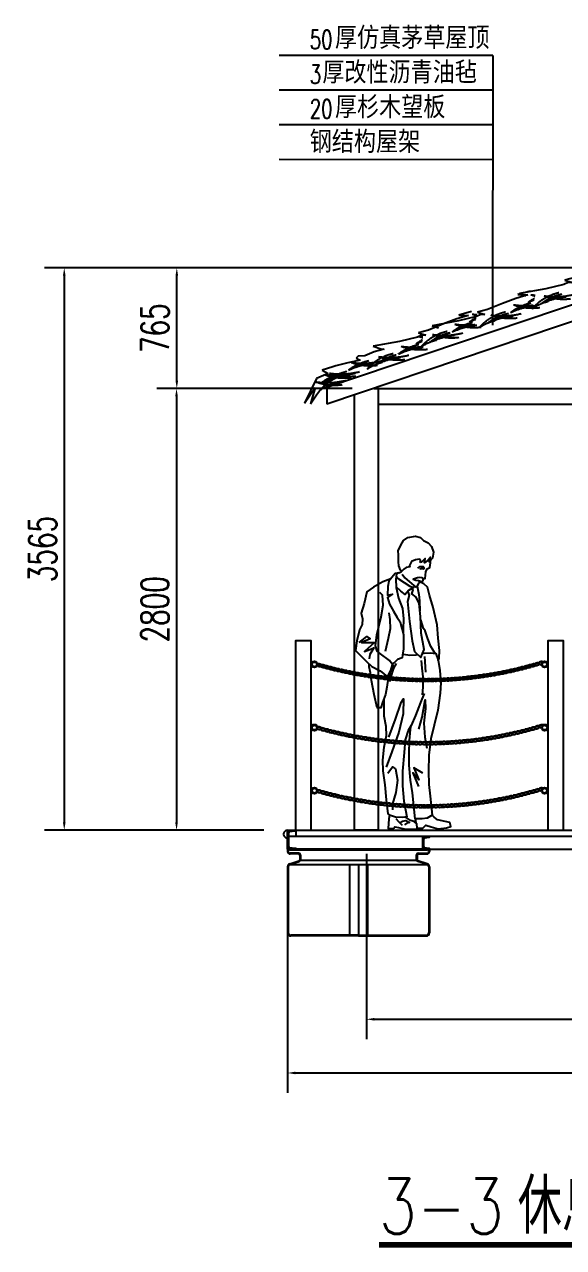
# Model space of a CAD drawing. Header units: millimetres. Extents: x 7263 to 319917, y -161937 to 156976.
# Drawn here: x 120190 to 123608, y -45471 to -37719 of the extents above; entities that cross this region are included whole.
import ezdxf

# ---------------------------------------------------------------- set-up
doc = ezdxf.new("R2010")
doc.units = ezdxf.units.MM
doc.header["$LTSCALE"] = 1000
doc.linetypes.add('HIDDEN2', pattern=[4.7625, 3.175, -1.5875])
for name, color, linetype in [('0 COUTOUR-8', 15, 'HIDDEN2'), ('0 PAVE-HATCH-15', 15, 'Continuous'), ('DIM_SYMB', 3, 'Continuous'), ('PUB_TEXT', 7, 'Continuous'), ('W-FLOAT_BOWL浮筒', 253, 'Continuous'), ('W-PLASTIC_RAILINGS塑木栏杆', 6, 'Continuous'), ('W-REVETMENT驳岸', 251, 'Continuous'), ('W-STEEL_FRAME钢架', 3, 'Continuous'), ('W-STEEL_KEEL钢龙骨', 5, 'Continuous')]:
    doc.layers.add(name, color=color, linetype=linetype)
doc.styles.add('_TCH_DIM', font='SIMPLEX.shx', dxfattribs={"bigfont": 'hztxt.shx'})
doc.styles.get("Standard").update_dxf_attribs({"font": 'simplex.shx', "width": 0.8, "bigfont": 'hztxt.shx'})
doc.styles.add('STANDARD_T3', font='simplex.shx', dxfattribs={"width": 0.7, "bigfont": 'hztxt.shx'})
doc.dimstyles.new('W&&50', dxfattribs={"dimtxt": 175, "dimasz": 50, "dimexe": 125, "dimexo": 150, "dimgap": 50, "dimtad": 1, "dimdec": 0, "dimzin": 0, "dimdsep": 46, "dimtxsty": 'STANDARD_T3', "dimcen": 0.09, "dimclrd": 1, "dimclre": 1, "dimclrt": 7, "dimazin": 2, "dimtfac": 1, "dimtdec": 0, "dimtix": 1, "dimtmove": 2, "dimatfit": 3, "dimfxl": 0, "dimtolj": 1, "dimtzin": 0, "dimarcsym": 0})

# ---------------------------------------------------------------- blocks, each defined once
blk = doc.blocks.new('*U180')
at = {"layer": 'W-PLASTIC_RAILINGS塑木栏杆'}
for centre, start_param, end_param in [((15.9, 0.7), 5.719675, 11.831037), ((41, 0.9), 2.578067, 8.689445)]:
    blk.add_ellipse(centre, major_axis=(15.9, 0.7), ratio=0.498883, start_param=start_param, end_param=end_param, dxfattribs=at)
for points, knots in [([(28.1, -1.9), (28.2, -1.8), (28.3, -1.6), (29, -1), (29.4, -0.5), (29.8, 0.2), (30, 0.5), (30, 1), (30, 1.1), (30, 1.3), (30, 1.5), (30, 1.8), (29.8, 2.3), (29.6, 2.6), (29.1, 3.2), (28.8, 3.5), (28.1, 4.1), (27.6, 4.4), (26.1, 5.2), (24.7, 5.7), (21.7, 6.5), (20, 6.7), (16.5, 6.9), (14.7, 6.8), (11.2, 6.3), (9.5, 5.9), (6.8, 5), (5.7, 4.5), (4.1, 3.5), (3.5, 3), (2.6, 2.1), (2.3, 1.7), (2, 1), (1.9, 0.7), (1.8, 0.1), (1.8, -0.2), (2, -0.8), (2.2, -1.1), (2.7, -1.8), (3.1, -2.2), (4.1, -2.9), (4.7, -3.3), (6, -3.9), (6.8, -4.2), (9, -4.9), (10.5, -5.2), (13.9, -5.5), (15.6, -5.5), (19, -5.2), (20.7, -4.9), (23.8, -4.1), (25.2, -3.6), (26.4, -3), (26.4, -2.9), (26.5, -2.9)], [5.672591, 5.672591, 5.672591, 5.672591, 5.732045, 5.732045, 5.989329, 5.989329, 6.173043, 6.173043, 6.283185, 6.283185, 6.283185, 6.455274, 6.455274, 6.627362, 6.627362, 6.79945, 6.79945, 6.971538, 6.971538, 7.326596, 7.326596, 7.681654, 7.681654, 8.036712, 8.036712, 8.39177, 8.39177, 8.689562, 8.689562, 8.937439, 8.937439, 9.144062, 9.144062, 9.350686, 9.350686, 9.55731, 9.55731, 9.763933, 9.763933, 9.970557, 9.970557, 10.177181, 10.177181, 10.383804, 10.383804, 10.72734, 10.72734, 11.070875, 11.070875, 11.414411, 11.414411, 11.757946, 11.757946, 11.773982, 11.773982, 11.773982, 11.773982]), ([(28.9, 3.4), (28.6, 3.2), (28.3, 2.9), (27.7, 2.3), (27.4, 1.9), (27, 1.2), (26.9, 0.9), (26.9, 0.3), (26.9, 0), (27.1, -0.6), (27.3, -1), (27.8, -1.7), (28.2, -2), (29.1, -2.7), (29.7, -3.1), (31.1, -3.7), (31.8, -4), (34, -4.7), (35.6, -5), (38.9, -5.3), (40.7, -5.3), (44.1, -5.1), (45.8, -4.8), (48.8, -3.9), (50.2, -3.4), (52.2, -2.3), (53, -1.8), (54.1, -0.9), (54.5, -0.4), (54.9, 0.4), (55, 0.7), (55.1, 1.1), (55.1, 1.3), (55.1, 1.5), (55.1, 1.7), (55, 1.9), (54.8, 2.5), (54.7, 2.8), (54.2, 3.3), (53.9, 3.6), (53.2, 4.2), (52.7, 4.5), (51.1, 5.4), (49.8, 5.9), (46.8, 6.7), (45.1, 6.9), (41.6, 7.1), (39.7, 7), (36.3, 6.5), (34.6, 6.1), (32.1, 5.3), (31.2, 4.9), (30.4, 4.4)], [2.530994, 2.530994, 2.530994, 2.530994, 2.654253, 2.654253, 2.860877, 2.860877, 3.067501, 3.067501, 3.274124, 3.274124, 3.480748, 3.480748, 3.687372, 3.687372, 3.893995, 3.893995, 4.100619, 4.100619, 4.444154, 4.444154, 4.78769, 4.78769, 5.131226, 5.131226, 5.474761, 5.474761, 5.732045, 5.732045, 5.989329, 5.989329, 6.173043, 6.173043, 6.283185, 6.283185, 6.283185, 6.455274, 6.455274, 6.627362, 6.627362, 6.79945, 6.79945, 6.971538, 6.971538, 7.326596, 7.326596, 7.681654, 7.681654, 8.036712, 8.036712, 8.39177, 8.39177, 8.632388, 8.632388, 8.632388, 8.632388])]:
    blk.add_open_spline(points, degree=3, knots=knots, dxfattribs=at)
blk = doc.blocks.new('*U181')
at = {"layer": 'W-REVETMENT驳岸', "color": 0, "linetype": 'ByBlock', "lineweight": -2, "transparency": 16777216}
for p, rotation in [((122043.3, -41775.5), 343.7596410643241), ((122091.4, -41789), 344.9116509759435), ((123328.2, -41803.8), 13.71189876642794), ((123376.7, -41791.5), 14.86390867804774), ((123424.9, -41778.2), 16.01591858966784), ((122139.8, -41801.5), 346.0636608875636), ((122188.5, -41813), 347.2156707991831), ((122237.4, -41823.6), 348.3676807108026), ((122286.4, -41833.2), 349.519690622422), ((122335.7, -41841.8), 350.6717005340416), ((122385.1, -41849.4), 351.8237104456611), ((122434.7, -41856), 352.9757203572803), ((122484.3, -41861.6), 354.1277302688991), ((122534.1, -41866.3), 355.279740180518), ((122584, -41869.9), 356.4317500921371), ((122633.9, -41872.5), 357.5837600037565), ((122783.9, -41874.3), 1.039789738614477), ((122833.9, -41872.9), 2.191799650233384), ((122883.8, -41870.5), 3.343809561852817), ((122933.7, -41867), 4.495819473472301), ((122983.5, -41862.6), 5.647829385092106), ((123033.2, -41857.2), 6.799839296711571), ((123082.8, -41850.8), 7.951849208330783), ((123132.2, -41843.4), 9.103859119949936), ((123181.5, -41835), 10.25586903156912), ((123230.6, -41825.6), 11.40787894318893), ((123279.5, -41815.2), 12.55988885480872), ((122683.9, -41874.1), 358.7357699153762), ((122733.9, -41874.7), 359.887779826999)]:
    blk.add_blockref('*U180', p, dxfattribs=dict(at, rotation=rotation))
blk = doc.blocks.new('*U182')
at = {"layer": 'W-PLASTIC_RAILINGS塑木栏杆'}
for centre, start_param, end_param in [((15.9, 0.7), 5.719675, 11.831037), ((41, 0.9), 2.578067, 8.689445)]:
    blk.add_ellipse(centre, major_axis=(15.9, 0.7), ratio=0.498883, start_param=start_param, end_param=end_param, dxfattribs=at)
for points, knots in [([(28.1, -1.9), (28.2, -1.8), (28.3, -1.6), (29, -1), (29.4, -0.5), (29.8, 0.2), (30, 0.5), (30, 1), (30, 1.1), (30, 1.3), (30, 1.5), (30, 1.8), (29.8, 2.3), (29.6, 2.6), (29.1, 3.2), (28.8, 3.5), (28.1, 4.1), (27.6, 4.4), (26.1, 5.2), (24.7, 5.7), (21.7, 6.5), (20, 6.7), (16.5, 6.9), (14.7, 6.8), (11.2, 6.3), (9.5, 5.9), (6.8, 5), (5.7, 4.5), (4.1, 3.5), (3.5, 3), (2.6, 2.1), (2.3, 1.7), (2, 1), (1.9, 0.7), (1.8, 0.1), (1.8, -0.2), (2, -0.8), (2.2, -1.1), (2.7, -1.8), (3.1, -2.2), (4.1, -2.9), (4.7, -3.3), (6, -3.9), (6.8, -4.2), (9, -4.9), (10.5, -5.2), (13.9, -5.5), (15.6, -5.5), (19, -5.2), (20.7, -4.9), (23.8, -4.1), (25.2, -3.6), (26.4, -3), (26.4, -2.9), (26.5, -2.9)], [5.672591, 5.672591, 5.672591, 5.672591, 5.732045, 5.732045, 5.989329, 5.989329, 6.173043, 6.173043, 6.283185, 6.283185, 6.283185, 6.455274, 6.455274, 6.627362, 6.627362, 6.79945, 6.79945, 6.971538, 6.971538, 7.326596, 7.326596, 7.681654, 7.681654, 8.036712, 8.036712, 8.39177, 8.39177, 8.689562, 8.689562, 8.937439, 8.937439, 9.144062, 9.144062, 9.350686, 9.350686, 9.55731, 9.55731, 9.763933, 9.763933, 9.970557, 9.970557, 10.177181, 10.177181, 10.383804, 10.383804, 10.72734, 10.72734, 11.070875, 11.070875, 11.414411, 11.414411, 11.757946, 11.757946, 11.773982, 11.773982, 11.773982, 11.773982]), ([(28.9, 3.4), (28.6, 3.2), (28.3, 2.9), (27.7, 2.3), (27.4, 1.9), (27, 1.2), (26.9, 0.9), (26.9, 0.3), (26.9, 0), (27.1, -0.6), (27.3, -1), (27.8, -1.7), (28.2, -2), (29.1, -2.7), (29.7, -3.1), (31.1, -3.7), (31.8, -4), (34, -4.7), (35.6, -5), (38.9, -5.3), (40.7, -5.3), (44.1, -5.1), (45.8, -4.8), (48.8, -3.9), (50.2, -3.4), (52.2, -2.3), (53, -1.8), (54.1, -0.9), (54.5, -0.4), (54.9, 0.4), (55, 0.7), (55.1, 1.1), (55.1, 1.3), (55.1, 1.5), (55.1, 1.7), (55, 1.9), (54.8, 2.5), (54.7, 2.8), (54.2, 3.3), (53.9, 3.6), (53.2, 4.2), (52.7, 4.5), (51.1, 5.4), (49.8, 5.9), (46.8, 6.7), (45.1, 6.9), (41.6, 7.1), (39.7, 7), (36.3, 6.5), (34.6, 6.1), (32.1, 5.3), (31.2, 4.9), (30.4, 4.4)], [2.530994, 2.530994, 2.530994, 2.530994, 2.654253, 2.654253, 2.860877, 2.860877, 3.067501, 3.067501, 3.274124, 3.274124, 3.480748, 3.480748, 3.687372, 3.687372, 3.893995, 3.893995, 4.100619, 4.100619, 4.444154, 4.444154, 4.78769, 4.78769, 5.131226, 5.131226, 5.474761, 5.474761, 5.732045, 5.732045, 5.989329, 5.989329, 6.173043, 6.173043, 6.283185, 6.283185, 6.283185, 6.455274, 6.455274, 6.627362, 6.627362, 6.79945, 6.79945, 6.971538, 6.971538, 7.326596, 7.326596, 7.681654, 7.681654, 8.036712, 8.036712, 8.39177, 8.39177, 8.632388, 8.632388, 8.632388, 8.632388])]:
    blk.add_open_spline(points, degree=3, knots=knots, dxfattribs=at)
blk = doc.blocks.new('*U183')
at = {"layer": 'W-REVETMENT驳岸', "color": 0, "linetype": 'ByBlock', "lineweight": -2, "transparency": 16777216}
for p, rotation in [((122043.3, -41775.5), 343.7596410643241), ((122091.4, -41789), 344.9116509759435), ((123328.2, -41803.8), 13.71189876642794), ((123376.7, -41791.5), 14.86390867804774), ((123424.9, -41778.2), 16.01591858966784), ((122139.8, -41801.5), 346.0636608875636), ((122188.5, -41813), 347.2156707991831), ((122237.4, -41823.6), 348.3676807108026), ((122286.4, -41833.2), 349.519690622422), ((122335.7, -41841.8), 350.6717005340416), ((122385.1, -41849.4), 351.8237104456611), ((122434.7, -41856), 352.9757203572803), ((122484.3, -41861.6), 354.1277302688991), ((122534.1, -41866.3), 355.279740180518), ((122584, -41869.9), 356.4317500921371), ((122633.9, -41872.5), 357.5837600037565), ((122783.9, -41874.3), 1.039789738614477), ((122833.9, -41872.9), 2.191799650233384), ((122883.8, -41870.5), 3.343809561852817), ((122933.7, -41867), 4.495819473472301), ((122983.5, -41862.6), 5.647829385092106), ((123033.2, -41857.2), 6.799839296711571), ((123082.8, -41850.8), 7.951849208330783), ((123132.2, -41843.4), 9.103859119949936), ((123181.5, -41835), 10.25586903156912), ((123230.6, -41825.6), 11.40787894318893), ((123279.5, -41815.2), 12.55988885480872), ((122683.9, -41874.1), 358.7357699153762), ((122733.9, -41874.7), 359.887779826999)]:
    blk.add_blockref('*U182', p, dxfattribs=dict(at, rotation=rotation))
blk = doc.blocks.new('*U184')
at = {"layer": 'W-PLASTIC_RAILINGS塑木栏杆'}
for centre, start_param, end_param in [((15.9, 0.7), 5.719675, 11.831037), ((41, 0.9), 2.578067, 8.689445)]:
    blk.add_ellipse(centre, major_axis=(15.9, 0.7), ratio=0.498883, start_param=start_param, end_param=end_param, dxfattribs=at)
for points, knots in [([(28.1, -1.9), (28.2, -1.8), (28.3, -1.6), (29, -1), (29.4, -0.5), (29.8, 0.2), (30, 0.5), (30, 1), (30, 1.1), (30, 1.3), (30, 1.5), (30, 1.8), (29.8, 2.3), (29.6, 2.6), (29.1, 3.2), (28.8, 3.5), (28.1, 4.1), (27.6, 4.4), (26.1, 5.2), (24.7, 5.7), (21.7, 6.5), (20, 6.7), (16.5, 6.9), (14.7, 6.8), (11.2, 6.3), (9.5, 5.9), (6.8, 5), (5.7, 4.5), (4.1, 3.5), (3.5, 3), (2.6, 2.1), (2.3, 1.7), (2, 1), (1.9, 0.7), (1.8, 0.1), (1.8, -0.2), (2, -0.8), (2.2, -1.1), (2.7, -1.8), (3.1, -2.2), (4.1, -2.9), (4.7, -3.3), (6, -3.9), (6.8, -4.2), (9, -4.9), (10.5, -5.2), (13.9, -5.5), (15.6, -5.5), (19, -5.2), (20.7, -4.9), (23.8, -4.1), (25.2, -3.6), (26.4, -3), (26.4, -2.9), (26.5, -2.9)], [5.672591, 5.672591, 5.672591, 5.672591, 5.732045, 5.732045, 5.989329, 5.989329, 6.173043, 6.173043, 6.283185, 6.283185, 6.283185, 6.455274, 6.455274, 6.627362, 6.627362, 6.79945, 6.79945, 6.971538, 6.971538, 7.326596, 7.326596, 7.681654, 7.681654, 8.036712, 8.036712, 8.39177, 8.39177, 8.689562, 8.689562, 8.937439, 8.937439, 9.144062, 9.144062, 9.350686, 9.350686, 9.55731, 9.55731, 9.763933, 9.763933, 9.970557, 9.970557, 10.177181, 10.177181, 10.383804, 10.383804, 10.72734, 10.72734, 11.070875, 11.070875, 11.414411, 11.414411, 11.757946, 11.757946, 11.773982, 11.773982, 11.773982, 11.773982]), ([(28.9, 3.4), (28.6, 3.2), (28.3, 2.9), (27.7, 2.3), (27.4, 1.9), (27, 1.2), (26.9, 0.9), (26.9, 0.3), (26.9, 0), (27.1, -0.6), (27.3, -1), (27.8, -1.7), (28.2, -2), (29.1, -2.7), (29.7, -3.1), (31.1, -3.7), (31.8, -4), (34, -4.7), (35.6, -5), (38.9, -5.3), (40.7, -5.3), (44.1, -5.1), (45.8, -4.8), (48.8, -3.9), (50.2, -3.4), (52.2, -2.3), (53, -1.8), (54.1, -0.9), (54.5, -0.4), (54.9, 0.4), (55, 0.7), (55.1, 1.1), (55.1, 1.3), (55.1, 1.5), (55.1, 1.7), (55, 1.9), (54.8, 2.5), (54.7, 2.8), (54.2, 3.3), (53.9, 3.6), (53.2, 4.2), (52.7, 4.5), (51.1, 5.4), (49.8, 5.9), (46.8, 6.7), (45.1, 6.9), (41.6, 7.1), (39.7, 7), (36.3, 6.5), (34.6, 6.1), (32.1, 5.3), (31.2, 4.9), (30.4, 4.4)], [2.530994, 2.530994, 2.530994, 2.530994, 2.654253, 2.654253, 2.860877, 2.860877, 3.067501, 3.067501, 3.274124, 3.274124, 3.480748, 3.480748, 3.687372, 3.687372, 3.893995, 3.893995, 4.100619, 4.100619, 4.444154, 4.444154, 4.78769, 4.78769, 5.131226, 5.131226, 5.474761, 5.474761, 5.732045, 5.732045, 5.989329, 5.989329, 6.173043, 6.173043, 6.283185, 6.283185, 6.283185, 6.455274, 6.455274, 6.627362, 6.627362, 6.79945, 6.79945, 6.971538, 6.971538, 7.326596, 7.326596, 7.681654, 7.681654, 8.036712, 8.036712, 8.39177, 8.39177, 8.632388, 8.632388, 8.632388, 8.632388])]:
    blk.add_open_spline(points, degree=3, knots=knots, dxfattribs=at)
blk = doc.blocks.new('*U185')
at = {"layer": 'W-REVETMENT驳岸', "color": 0, "linetype": 'ByBlock', "lineweight": -2, "transparency": 16777216}
for p, rotation in [((122043.3, -41775.5), 343.7596410643241), ((122091.4, -41789), 344.9116509759435), ((123328.2, -41803.8), 13.71189876642794), ((123376.7, -41791.5), 14.86390867804774), ((123424.9, -41778.2), 16.01591858966784), ((122139.8, -41801.5), 346.0636608875636), ((122188.5, -41813), 347.2156707991831), ((122237.4, -41823.6), 348.3676807108026), ((122286.4, -41833.2), 349.519690622422), ((122335.7, -41841.8), 350.6717005340416), ((122385.1, -41849.4), 351.8237104456611), ((122434.7, -41856), 352.9757203572803), ((122484.3, -41861.6), 354.1277302688991), ((122534.1, -41866.3), 355.279740180518), ((122584, -41869.9), 356.4317500921371), ((122633.9, -41872.5), 357.5837600037565), ((122783.9, -41874.3), 1.039789738614477), ((122833.9, -41872.9), 2.191799650233384), ((122883.8, -41870.5), 3.343809561852817), ((122933.7, -41867), 4.495819473472301), ((122983.5, -41862.6), 5.647829385092106), ((123033.2, -41857.2), 6.799839296711571), ((123082.8, -41850.8), 7.951849208330783), ((123132.2, -41843.4), 9.103859119949936), ((123181.5, -41835), 10.25586903156912), ((123230.6, -41825.6), 11.40787894318893), ((123279.5, -41815.2), 12.55988885480872), ((122683.9, -41874.1), 358.7357699153762), ((122733.9, -41874.7), 359.887779826999)]:
    blk.add_blockref('*U184', p, dxfattribs=dict(at, rotation=rotation))
blk = doc.blocks.new('*D198')
at = {"layer": 'Defpoints', "color": 0, "transparency": 16777216}
for p in [(122418.5, -40025.9), (121154.2, -42825.9), (121857.8, -42825.9)]:
    blk.add_point(p, dxfattribs=at)
at = {"layer": 'W-STEEL_FRAME钢架', "color": 1, "lineweight": -2, "transparency": 16777216}
for p, q in [((122268.5, -40025.9), (121029.2, -40025.9)), ((121154.2, -40075.9), (121154.2, -42775.9)), ((121707.8, -42825.9), (121029.2, -42825.9))]:
    blk.add_line(p, q, dxfattribs=at)
at = {"layer": 'W-STEEL_FRAME钢架', "color": 1, "transparency": 16777216}
for points in [[(121145.8, -40075.9), (121162.5, -40075.9), (121154.2, -40025.9)], [(121145.8, -42775.9), (121162.5, -42775.9), (121154.2, -42825.9)]]:
    blk.add_solid(points, dxfattribs=at)
at = {"layer": 'W-STEEL_FRAME钢架', "color": 7, "transparency": 16777216, "insert": (121016.7, -41425.9), "char_height": 175, "attachment_point": 5, "rotation": 90, "style": 'STANDARD_T3'}
blk.add_mtext('\\A1;2800', dxfattribs=at)
blk = doc.blocks.new('*D199')
at = {"layer": 'Defpoints', "color": 0, "transparency": 16777216}
for p in [(121155.8, -39261.3), (124357.8, -39261.3), (122418.5, -40025.9)]:
    blk.add_point(p, dxfattribs=at)
at = {"layer": 'W-STEEL_FRAME钢架', "color": 1, "lineweight": -2, "transparency": 16777216}
for p, q in [((124207.8, -39261.3), (121030.8, -39261.3)), ((121155.8, -39975.9), (121155.8, -39311.3)), ((122268.5, -40025.9), (121030.8, -40025.9))]:
    blk.add_line(p, q, dxfattribs=at)
at = {"layer": 'W-STEEL_FRAME钢架', "color": 1, "transparency": 16777216}
for points in [[(121147.5, -39311.3), (121164.1, -39311.3), (121155.8, -39261.3)], [(121147.5, -39975.9), (121164.1, -39975.9), (121155.8, -40025.9)]]:
    blk.add_solid(points, dxfattribs=at)
at = {"layer": 'W-STEEL_FRAME钢架', "color": 7, "transparency": 16777216, "insert": (121018.3, -39643.6), "char_height": 175, "attachment_point": 5, "rotation": 90, "style": 'STANDARD_T3'}
blk.add_mtext('\\A1;765', dxfattribs=at)
blk = doc.blocks.new('*D200')
at = {"layer": 'Defpoints', "color": 0, "transparency": 16777216}
for p in [(124357.8, -39261.3), (120442.1, -42825.9), (121857.8, -42825.9)]:
    blk.add_point(p, dxfattribs=at)
at = {"layer": 'W-STEEL_FRAME钢架', "color": 1, "lineweight": -2, "transparency": 16777216}
for p, q in [((124207.8, -39261.3), (120317.1, -39261.3)), ((120442.1, -39311.3), (120442.1, -42775.9)), ((121707.8, -42825.9), (120317.1, -42825.9))]:
    blk.add_line(p, q, dxfattribs=at)
at = {"layer": 'W-STEEL_FRAME钢架', "color": 1, "transparency": 16777216}
for points in [[(120433.8, -39311.3), (120450.4, -39311.3), (120442.1, -39261.3)], [(120433.8, -42775.9), (120450.4, -42775.9), (120442.1, -42825.9)]]:
    blk.add_solid(points, dxfattribs=at)
at = {"layer": 'W-STEEL_FRAME钢架', "color": 7, "transparency": 16777216, "insert": (120304.6, -41043.6), "char_height": 175, "attachment_point": 5, "rotation": 90, "style": 'STANDARD_T3'}
blk.add_mtext('\\A1;3565', dxfattribs=at)
blk = doc.blocks.new('*D201')
at = {"layer": 'Defpoints', "color": 0, "transparency": 16777216}
for p in [(121857.8, -43262.9), (126857.8, -43262.9), (126857.8, -44364.8)]:
    blk.add_point(p, dxfattribs=at)
at = {"layer": 'W-STEEL_FRAME钢架', "color": 1, "lineweight": -2, "transparency": 16777216}
for p, q in [((121857.8, -43412.9), (121857.8, -44489.8)), ((126857.8, -43412.9), (126857.8, -44489.8)), ((121907.8, -44364.8), (126807.8, -44364.8))]:
    blk.add_line(p, q, dxfattribs=at)
at = {"layer": 'W-STEEL_FRAME钢架', "color": 1, "transparency": 16777216}
for points in [[(121907.8, -44356.4), (121907.8, -44373.1), (121857.8, -44364.8)], [(126807.8, -44356.4), (126807.8, -44373.1), (126857.8, -44364.8)]]:
    blk.add_solid(points, dxfattribs=at)
at = {"layer": 'W-STEEL_FRAME钢架', "color": 7, "transparency": 16777216, "insert": (124357.8, -44227.3), "char_height": 175, "attachment_point": 5, "style": 'STANDARD_T3'}
blk.add_mtext('\\A1;5000', dxfattribs=at)
blk = doc.blocks.new('A$C3D7816C9')
at = {"layer": '0 PAVE-HATCH-15'}
for points in [[(409.1, 1691.6), (410.3, 1703.9), (404.7, 1713.2), (379.5, 1708.6), (353.6, 1698.7), (341.4, 1672.6), (342.8, 1663.9), (320.2, 1658.6), (306.5, 1649.2), (290.4, 1633.5), (284.7, 1642), (272.9, 1670.6), (271.1, 1696.1), (270.9, 1740.1), (269.8, 1765.4), (286.6, 1800.5), (303.9, 1830.1), (331.2, 1848.9), (380, 1859), (410.3, 1848.8), (429.4, 1831.3), (459.9, 1815.8), (481.3, 1792.1), (493.4, 1755.8), (487, 1719.6), (467, 1694.9), (475.5, 1724.4), (452.6, 1701.3), (437.3, 1690.1), (440.6, 1717.6), (417.1, 1693.7)], [(407.2, 1596.4), (391.5, 1594.9), (372.4, 1588.8), (364.5, 1586.7), (382.4, 1578.7), (399.3, 1576.7), (412.5, 1573.7), (421.4, 1571.6), (428, 1579.7), (428.6, 1590.3), (419.6, 1595.1)]]:
    blk.add_lwpolyline(points, close=True, dxfattribs=at)
for points in [[(428.5, 1588.6), (439.9, 1590.7), (442.5, 1611.2), (445.1, 1632.4), (454.1, 1651.1), (471.2, 1660.6), (474.2, 1689.9), (476.1, 1710.3)], [(276.6, 1626.8), (290.4, 1633.5)], [(394.9, 1655.6), (409.4, 1666.8), (428.8, 1665.1), (435.2, 1656.6), (431.2, 1650.1), (410.1, 1651), (424, 1655.1), (422.4, 1651.5)], [(222.1, 1588.4), (172.9, 1568.6), (113.7, 1534.4), (71.9, 1506.2), (54.9, 1430.9), (35.7, 1370.3), (44.3, 1333.8), (42.3, 1298.5), (24.2, 1264.4), (7.1, 1195.1), (0, 1134), (67.2, 1066.6), (103.1, 1032), (156.1, 1003.7), (201.6, 966), (238.9, 1037.9), (214.7, 1070.3), (156.6, 1111.7), (137.5, 1130.2), (126.3, 1162.4), (134.8, 1232.3), (161.5, 1345.9), (174.9, 1420.3), (173.4, 1452.6), (169.6, 1483.3), (153.1, 1500.2)], [(276.6, 1626.8), (258.6, 1619), (253.8, 1585.4), (257.8, 1533.6), (272.3, 1465.7), (296.3, 1399.2), (303.4, 1333.5), (301.9, 1269.4), (302.9, 1206.9), (302.9, 1143.7), (297.6, 1103), (295.8, 1086.1), (266.4, 1076), (242.7, 1053.9), (233.2, 1049.2), (205.5, 958.4), (198.4, 901.9), (189.9, 854), (170.1, 803), (159.2, 769.1), (135.6, 769.1), (117.9, 854.4), (100.7, 943.3), (93.3, 992.9), (85.6, 1029.5), (84.8, 1048.8)], [(276.6, 1626.8), (249.7, 1622.1), (228.7, 1596.6), (210.4, 1573.7), (204.1, 1539.3), (203, 1483.8), (233.4, 1489.6), (202.6, 1469), (214.2, 1427.3), (239.7, 1383.5), (263.6, 1343.3), (281.4, 1314.2), (291.7, 1280.3), (297.8, 1260.4), (302.5, 1232.6)], [(256.6, 1605), (272.2, 1588.7), (306.7, 1564.9), (342.8, 1541.8), (368.5, 1533.2), (362.6, 1530.4), (334.3, 1513.3), (314.3, 1487.9), (286.2, 1510.3), (257.6, 1536.2)], [(294.6, 1617.1), (312.5, 1593.2), (339.8, 1570.6), (369, 1544.7), (380.7, 1535.5), (394.4, 1544.8), (400, 1560.1), (404.1, 1564.6), (409.3, 1574.5)], [(523.9, 1066.8), (530.4, 1085), (531, 1134.2), (523.1, 1212.2), (517, 1295.3), (491.1, 1405.9), (469.1, 1484.1), (454.6, 1535.1), (431.9, 1555.2), (405.9, 1567.9)], [(330.3, 1506.1), (340, 1484.5), (328.5, 1443.5), (341, 1317.6), (358.7, 1194.5), (373.1, 1127.4), (412.5, 1088.7), (434.9, 1139.6), (416.3, 1243.5), (411.7, 1349.7), (402.9, 1431), (382.8, 1471.5), (357.3, 1492.3), (363.9, 1518.1), (354.3, 1525.4)], [(331, 1509.2), (330.3, 1506.1)], [(389.4, 1541.4), (400.3, 1488.9), (403.9, 1448.6), (407.8, 1385.7)], [(209.6, 1371.6), (216.7, 1329.7), (218.2, 1271.8), (206.1, 1209.8), (187.6, 1127.1)], [(509, 1114.7), (498.8, 1124.8), (477.2, 1158.3), (458.3, 1207.7), (441.3, 1257.9), (430.9, 1272.2), (412.6, 1328.7)], [(22.4, 1185.2), (70.2, 1222.4), (91.9, 1208.3), (37.5, 1184.9), (120.1, 1183.2), (56.8, 1127.7), (80, 1135.7), (115.5, 1150.3), (89.2, 1108.8), (85.1, 1081.5)], [(303.5, 1111.1), (343.3, 1104), (384.6, 1106.8), (392.5, 1108.4)], [(423.8, 1114.5), (435.1, 1116.8), (473.7, 1118.4), (509, 1114.7), (523.2, 1071.4), (533, 1006.8), (539.9, 929), (535.7, 863.8), (521.8, 756), (497.1, 660.8), (477, 574.5), (465, 470.3), (461.3, 369.2), (464.3, 283.2), (471.7, 210.5), (485.2, 90.5), (452.7, 69.7), (421.3, 65.8), (378.3, 65.7), (361.1, 232.1), (347.9, 310.6), (340.2, 406.1), (339.6, 482.4), (341.4, 563.4), (347.9, 633.2), (352.1, 659)], [(436.8, 1095), (442.1, 995.8)], [(255.9, 1051), (240.6, 1022.2), (221.1, 963.4), (216.2, 937.8)], [(415.1, 1069.5), (420.6, 1022.2), (425.8, 966.2), (426.9, 900.2), (421, 851.8)], [(433.9, 861.9), (410.8, 802.9), (379.3, 720.7), (352.1, 659), (332.4, 626.2), (314.9, 566.7), (307.8, 487.3), (297.9, 368.1), (297.7, 276), (306.2, 177.9), (324, 79.1), (299.6, 75.5), (252.1, 77), (220, 86.9), (205.4, 98.5), (196, 188), (186.7, 281.7), (174, 370.8), (172.8, 439.3), (181.6, 520.5), (195.9, 594.9), (192.5, 651), (180, 718.3), (180.5, 764), (181.3, 826.3)], [(210.4, 584), (251.9, 698.6), (288.8, 802.9), (304.3, 827.4), (300.7, 732.3), (273.1, 614.9), (230.3, 491), (193.1, 393.5)], [(401.5, 635.5), (421.1, 711.9), (440.9, 821.8), (443.4, 764.9), (433.3, 673.1), (437.9, 583.4), (451.5, 514.7)], [(203.6, 355.3), (233.5, 395.2), (253.3, 383), (264.4, 312.2), (253.8, 234.4), (234.1, 160.8), (233, 122.8)], [(425, 356.1), (370, 390.6), (401.5, 312.9), (363.4, 358.7), (398.8, 270.6)], [(215.1, 90.8), (210.4, 66.4), (206.2, 5.7), (241.2, 7.8), (249.4, 16.1), (272.2, 12), (306.8, 3), (359.6, 0), (383.4, 1.8), (389.2, 7.3), (389, 35.4), (371.6, 48.7), (347.1, 56.5), (327.2, 70.4), (317, 78.1)], [(389.2, 7.3), (426, 6.7), (445.1, 25.5), (477.9, 16.3), (523.4, 2.5), (576.6, 10.1), (602.9, 18.2), (596.5, 42.6), (567.9, 49.1), (519.2, 59.6), (498.1, 76.2), (484.2, 89.8)], [(254.2, 69), (272.6, 48.7), (294.7, 26.1)], [(281.6, 43.9), (297.1, 50.8), (318, 56), (340.7, 42.9), (325, 38.7), (309.7, 27.5)], [(377.6, 69.1), (381.4, 41.2)]]:
    blk.add_lwpolyline(points, dxfattribs=at)
blk = doc.blocks.new('*D203')
at = {"layer": 'Defpoints', "color": 0, "transparency": 16777216}
for p in [(122357.8, -42825.9), (126357.8, -42825.9), (126357.8, -44024.4)]:
    blk.add_point(p, dxfattribs=at)
at = {"layer": 'W-STEEL_FRAME钢架', "color": 1, "lineweight": -2, "transparency": 16777216}
for p, q in [((122357.8, -42975.9), (122357.8, -44149.4)), ((126357.8, -42975.9), (126357.8, -44149.4)), ((122407.8, -44024.4), (126307.8, -44024.4))]:
    blk.add_line(p, q, dxfattribs=at)
at = {"layer": 'W-STEEL_FRAME钢架', "color": 1, "transparency": 16777216}
for points in [[(122407.8, -44016.1), (122407.8, -44032.8), (122357.8, -44024.4)], [(126307.8, -44016.1), (126307.8, -44032.8), (126357.8, -44024.4)]]:
    blk.add_solid(points, dxfattribs=at)
at = {"layer": 'W-STEEL_FRAME钢架', "color": 7, "transparency": 16777216, "insert": (124357.8, -43886.9), "char_height": 175, "attachment_point": 5, "style": 'STANDARD_T3'}
blk.add_mtext('\\A1;4000', dxfattribs=at)
blk = doc.blocks.new('$matou$00000066')
for p, q in [((400, 275), (-400, 275)), ((-400, 275), (-400, 260)), ((-386.4, 271), (386.4, 271)), ((-338, 249), (-386.4, 249)), ((-338, 245), (-385, 245)), ((-330, 237), (-330, 208.2)), ((-326, 237), (-326, 208.2)), ((326, 237), (326, 208.2)), ((330, 237), (330, 208.2)), ((338, 249), (386.4, 249)), ((338, 245), (385, 245)), ((400, 275), (400, 260)), ((-400, 163.9), (-400, -256)), ((-396, 164.7), (-396, -256)), ((390.7, 176.1), (-390.7, 176.1)), ((-386.6, 182.8), (-335.4, 200.6)), ((-385.9, 178.8), (-334.1, 196.9)), ((-326.3, 205.3), (326.3, 205.3)), ((-50, 176.1), (-50, -271)), ((0, 176.1), (0, -271)), ((0, 176.1), (0, -271)), ((50, 176.1), (50, -271)), ((385.9, 178.8), (334.1, 196.9)), ((386.6, 182.8), (335.4, 200.6)), ((396, 164.7), (396, -256)), ((400, 163.9), (400, -256)), ((0, -271), (-381, -271)), ((0, -275), (-381, -275)), ((0, -271), (381, -271)), ((0, -275), (381, -275))]:
    blk.add_line(p, q)
for centre, radius, start, end in [((-385, 260), 15, 180, 270), ((-386.4, 260), 11, 90, 270), ((-338, 237), 12, 0, 90), ((-338, 237), 8, 0, 90), ((-338, 208.2), 8, 289.17979, 0), ((-338, 208.2), 12, 289.17979, 0), ((338, 237), 12, 90, 180), ((338, 208.2), 12, 180, 250.82021), ((338, 237), 8, 90, 180), ((338, 208.2), 8, 180, 250.82021), ((385, 260), 15, 270, 0), ((386.4, 260), 11, 270, 90), ((-380, 163.9), 20, 109.17979, 180), ((-381, 164.7), 15, 109.17979, 180), ((381, 164.7), 15, 0, 70.82021), ((380, 163.9), 20, 0, 70.82021), ((-381, -256), 19, 180, 270), ((-381, -256), 15, 180, 270), ((381, -256), 19, 270, 0), ((381, -256), 15, 270, 0)]:
    blk.add_arc(centre, radius, start, end)
blk = doc.blocks.new('C12')
blk.add_lwpolyline([(13.6, 109.7, 0.385314), (5.5, 100.8), (5.5, 19.2, 0.385314), (13.6, 10.3), (48.9, 6.8, -0.385314), (53, 2.3), (53, 0), (0, 0), (0, 120), (53, 120), (53, 117.7, -0.385314), (48.9, 113.2)], format="xyb", close=True)
blk = doc.blocks.new('$槽钢$00000014')
blk.add_blockref('C12', (-26.5, -60, 0))
blk = doc.blocks.new('$槽钢$00000003')
blk.add_line((0, -40, 0), (13.8, -40, 0))
at = {"elevation": 0}
blk.add_lwpolyline([(-21.5, -40), (-21.5, 40), (21.5, 40), (21.5, 37.5, -0.414214), (17.2, 33.2), (-8.5, 30.1, 0.359705), (-16.5, 21.7), (-16.5, -21.7, 0.37078), (-9.3, -29.6), (17.2, -33.2, -0.414214), (21.5, -37.5), (21.5, -40)], format="xyb", close=True, dxfattribs=at)

msp = doc.modelspace()

# ---------------------------------------------------------------- linework, layer by layer
at = {"layer": '0 COUTOUR-8'}
for points in [[(123952.6, -39204.9), (123871.2, -39226.3), (123934.2, -39228.9), (123859.3, -39251.5), (123774.5, -39283), (123679.6, -39322.4), (123615.6, -39338.7), (123663.2, -39353.3), (123637.8, -39354), (123609.6, -39367.1), (123495, -39393.7), (123329.2, -39424.4), (123369.5, -39437.9)], [(123399.3, -39408.4), (123317.9, -39429.8), (123380.8, -39432.4), (123306, -39455), (123221.1, -39486.5), (123126.3, -39525.9), (123062.3, -39542.2), (123109.9, -39556.8), (123084.5, -39557.5), (123056.3, -39570.6), (122941.7, -39597.2), (122775.9, -39627.9), (122816.2, -39641.3)], [(123024.8, -39538.9), (122943.3, -39560.3), (123006.3, -39562.9), (122931.4, -39585.4), (122846.6, -39616.9), (122751.7, -39656.4), (122687.8, -39672.7), (122735.4, -39687.3), (122710, -39688), (122681.8, -39701), (122567.2, -39727.7), (122401.3, -39758.3), (122448.8, -39774.2), (122471.3, -39776.9), (122407.3, -39793.2), (122348.4, -39819), (122306.5, -39820.2), (122293.5, -39833.8), (122318.5, -39847), (122239.4, -39862.7), (122164.8, -39882.8), (122146.2, -39889.6), (122077.9, -39910.4), (122114.6, -39931.3), (122041.1, -39962.9), (121965.4, -40118.2), (122033.1, -40018.9), (122002.8, -40122.7), (122042.5, -40066.8), (122060.9, -40039.9), (122097.4, -40000.1)]]:
    msp.add_lwpolyline(points, dxfattribs=at)
at = {"layer": '0 COUTOUR-8', "extrusion": (0, 0, -1)}
for points in [[(-123424.7, -39452.5, -0.039666), (-123382.9, -39480.3, 0.023678), (-123422.6, -39463.5, 0.023678)], [(-123427.8, -39436.6, 0.014424), (-123400.3, -39433.2, -0.019095), (-123426.9, -39441.6)], [(-123578.1, -39417.8, -0.165382), (-123412, -39518, 0.111372), (-123510.1, -39474, -1.09447)], [(-123596.8, -39426.9, -0.113864), (-123467.8, -39487.5, 0.089928), (-123624.4, -39444.3, 0.089928)], [(-123677.4, -39430.8, 0.10102), (-123485.2, -39440.4, -0.116777), (-123652.3, -39458.6, -0.469908)], [(-123401.6, -39483.4, -0.113864), (-123272.6, -39544.1, 0.089928), (-123429.2, -39500.9, 0.089928)], [(-123415.6, -39499.6, 0.065578), (-123290, -39497, -0.116777), (-123457.1, -39515.2)], [(-123031, -39606.8, -0.113864), (-122902, -39667.4, 0.089928), (-123058.6, -39624.2, 0.089928)], [(-123054.1, -39575.9, -0.039666), (-123012.3, -39603.7, 0.023678), (-123052, -39586.9, 0.023678)], [(-123057.2, -39560, 0.014424), (-123029.6, -39556.6, -0.019095), (-123056.2, -39564.9)], [(-123240.3, -39539.7, -0.165382), (-123074.2, -39639.8, 0.111372), (-123172.3, -39595.9, -1.09447)], [(-123259, -39548.7, -0.113864), (-123130, -39609.4, 0.089928), (-123286.7, -39566.2, 0.089928)], [(-123339.6, -39552.7, 0.10102), (-123147.4, -39562.3, -0.116777), (-123314.5, -39580.5, -0.469908)], [(-122869.6, -39663, -0.165382), (-122703.5, -39763.2, 0.111372), (-122801.6, -39719.2, -1.09447)], [(-122888.4, -39672.1, -0.113864), (-122759.4, -39732.7, 0.089928), (-122916, -39689.5, 0.089928)], [(-122968.9, -39676, 0.10102), (-122776.7, -39685.6, -0.116777), (-122943.9, -39703.8, -0.469908)], [(-123044.9, -39622.9, 0.065578), (-122919.3, -39620.3, -0.116777), (-123086.4, -39638.5)], [(-122689.6, -39747, -0.113864), (-122560.6, -39807.7, 0.089928), (-122717.2, -39764.5, 0.089928)], [(-122703.5, -39763.2, 0.065578), (-122577.9, -39760.6, -0.116777), (-122745, -39778.8)], [(-122712.7, -39716.2, -0.039666), (-122670.9, -39744, 0.023678), (-122710.6, -39727.1, 0.023678)], [(-122715.8, -39700.3, 0.014424), (-122688.2, -39696.9, -0.019095), (-122714.8, -39705.2)], [(-122528.2, -39803.3, -0.165382), (-122362.1, -39903.5, 0.111372), (-122460.2, -39859.5, -1.09447)], [(-122547, -39812.3, -0.113864), (-122418, -39873, 0.089928), (-122574.6, -39829.8, 0.089928)], [(-122627.5, -39816.3, 0.10102), (-122435.3, -39825.9, -0.116777), (-122602.5, -39844.1, -0.469908)], [(-122234.7, -39917.2, -0.113864), (-122105.7, -39977.9, 0.089928), (-122262.3, -39934.7, 0.089928)], [(-122315.2, -39921.2, 0.10102), (-122123, -39930.8, -0.116777), (-122290.2, -39949, -0.469908)], [(-122373.3, -39848.9, -0.113864), (-122244.3, -39909.6, 0.089928), (-122400.9, -39866.4, 0.089928)], [(-122453.8, -39852.9, 0.10102), (-122261.6, -39862.5, -0.116777), (-122428.8, -39880.7, -0.469908)], [(-122228.6, -39976, 0.10102), (-122036.4, -39985.6, -0.116777), (-122203.5, -40003.8, -0.469908)], [(-122230.4, -39935.3, -0.165382), (-122064.3, -40035.5, 0.111372), (-122162.3, -39991.5, -1.09447)], [(-122205.4, -39926.8, -0.113864), (-122076.4, -39987.5, 0.089928), (-122233.1, -39944.3, 0.089928)], [(-122286, -39930.8, 0.10102), (-122093.8, -39940.4, -0.116777), (-122260.9, -39958.6, -0.469908)]]:
    msp.add_lwpolyline(points, format="xyb", dxfattribs=at)
at = {"layer": 'DIM_SYMB'}
for p, q in [((123160, -37915.5), (121805.3, -37915.5)), ((123160, -38135.3), (121805.3, -38135.3)), ((123160, -38355.1), (121805.3, -38355.1)), ((123159.1, -38576.6), (121805.3, -38574.9))]:
    msp.add_line(p, q, dxfattribs=at)
at = {"layer": 'DIM_SYMB', "const_width": 35}
msp.add_lwpolyline([(122437.7, -45453.7), (125568.2, -45453.7)], dxfattribs=at)
at = {"layer": 'W-PLASTIC_RAILINGS塑木栏杆'}
for points in [[(121907.8, -42825.9), (122007.8, -42825.9), (122007.8, -41625.9), (121907.8, -41625.9)], [(123507.8, -42825.9), (123607.8, -42825.9), (123607.8, -41625.9), (123507.8, -41625.9)]]:
    msp.add_lwpolyline(points, close=True, dxfattribs=at)
at = {"layer": 'W-PLASTIC_RAILINGS塑木栏杆', "color": 4}
for centre, radius in [((122028.3, -41774.7), 20), ((122028.3, -41774.7), 15), ((123488.3, -41774.7), 20), ((123488.3, -41774.7), 15), ((122028.3, -42175.2), 20), ((122028.3, -42175.2), 15), ((123488.3, -42175.2), 20), ((123488.3, -42175.2), 15), ((122028.3, -42575.2), 20), ((122028.3, -42575.2), 15), ((123488.3, -42575.2), 20), ((123488.3, -42575.2), 15)]:
    msp.add_circle(centre, radius, dxfattribs=at)
at = {"layer": 'W-PLASTIC_RAILINGS塑木栏杆'}
msp.add_arc((122738.8, -39387.9), 2486.8, 253.75964, 286.21043, dxfattribs=at)
at = {"layer": 'W-STEEL_FRAME钢架'}
for p, q in [((123160, -37915.5), (123157.8, -39625.2)), ((124302.8, -39279.9), (122107.8, -40020.3)), ((124302.8, -39385.4), (122107.8, -40125.9)), ((122107.8, -40020.3), (122107.8, -40125.9)), ((122432.8, -40025.9), (126282.8, -40025.9)), ((122432.8, -40125.9), (126282.8, -40125.9))]:
    msp.add_line(p, q, dxfattribs=at)
msp.add_lwpolyline([(122404.2, -40025.9), (122432.8, -40025.9), (122432.8, -42825.9), (122282.8, -42825.9), (122282.8, -40066.8)], dxfattribs=at)
msp.add_lwpolyline([(121857.8, -42945.9), (126857.8, -42945.9), (126857.8, -42865.9), (121857.8, -42865.9)], close=True, dxfattribs=at)
at = {"layer": 'W-STEEL_KEEL钢龙骨'}
msp.add_lwpolyline([(121911.6, -42825.9), (126857.8, -42825.9), (126857.8, -42865.9), (121911.6, -42865.9)], close=True, dxfattribs=at)
msp.add_arc((121857.8, -42850.9), 25, 90, 270, dxfattribs=at)

# ---------------------------------------------------------------- block references
msp.add_blockref('A$C3D7816C9', (122289.8, -42820.3))
at = {"layer": 'W-FLOAT_BOWL浮筒', "xscale": 1.124999999999855}
msp.add_blockref('$matou$00000066', (122307.8, -43220.9), dxfattribs=at)
at = {"layer": 'W-REVETMENT驳岸', "linetype": 'ByBlock'}
for name, p in [('*U181', (0, 0)), ('*U183', (0, -400.5)), ('*U185', (0, -800.5))]:
    msp.add_blockref(name, p, dxfattribs=at)
at = {"layer": 'W-STEEL_FRAME钢架'}
for name, p in [('$槽钢$00000014', (121884.3, -42885.9)), ('$槽钢$00000003', (122736.3, -42905.9))]:
    msp.add_blockref(name, p, dxfattribs=at)

# ---------------------------------------------------------------- texts
at = {"layer": 'PUB_TEXT', "color": 7, "style": '_TCH_DIM', "width": 0.705882}
for s, p in [('50', (121998.7, -37873.5)), ('3', (121998.7, -38093.3)), ('20', (121998.7, -38313.1))]:
    msp.add_text(s, height=119, dxfattribs=at).set_placement(p)
at = {"layer": 'PUB_TEXT', "color": 7, "style": '_TCH_DIM'}
for s, p in [('厚仿真茅草屋顶', (122158.7, -37873.5)), ('厚改性沥青油毡', (122078.7, -38093.3)), ('厚杉木望板', (122158.7, -38313.1)), ('钢结构屋架', (121998.7, -38532.9))]:
    msp.add_text(s, height=140, dxfattribs=at).set_placement(p)
at = {"layer": 'PUB_TEXT', "color": 7, "width": 0.8}
for s, p in [('3-3', (122437.7, -45383.7)), ('休息亭立面大样图', (123317.7, -45383.7))]:
    msp.add_text(s, height=350, dxfattribs=at).set_placement(p)

# ---------------------------------------------------------------- dimensions: what is measured, and where the dimension line sits
at = {"layer": 'W-STEEL_FRAME钢架'}
for base, p1, p2, picture, middle in [((120442.1, -42825.9), (124357.8, -39261.3), (121857.8, -42825.9), '*D200', (120304.6, -41043.6)), ((121155.8, -39261.3), (122418.5, -40025.9), (124357.8, -39261.3), '*D199', (121018.3, -39643.6)), ((121154.2, -42825.9), (122418.5, -40025.9), (121857.8, -42825.9), '*D198', (121016.7, -41425.9))]:
    dim = msp.add_linear_dim(base=base, p1=p1, p2=p2, angle=90, dimstyle='W&&50', dxfattribs=at)
    dim.commit()
    dim.dimension.update_dxf_attribs({"geometry": picture, "text_midpoint": middle})
for base, p1, p2, picture, middle in [((126357.8, -44024.4), (122357.8, -42825.9), (126357.8, -42825.9), '*D203', (124357.8, -43886.9)), ((126857.8, -44364.8), (121857.8, -43262.9), (126857.8, -43262.9), '*D201', (124357.8, -44227.3))]:
    dim = msp.add_linear_dim(base=base, p1=p1, p2=p2, dimstyle='W&&50', dxfattribs=at)
    dim.commit()
    dim.dimension.update_dxf_attribs({"geometry": picture, "text_midpoint": middle})

doc.saveas('drawing.dxf')
